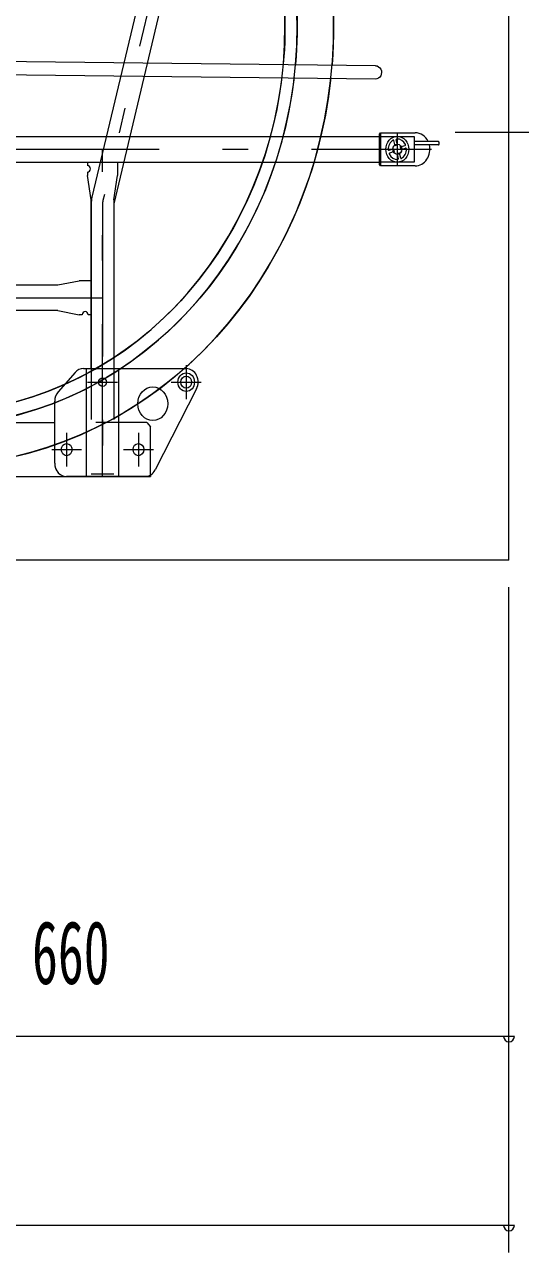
# Model space of a CAD drawing. Units: millimetres, scale not verified. Extents: x -5740 to 5740, y -4020 to 4020.
# Drawn here: x 4849 to 5217, y -896 to 14 of the extents above; entities that cross this region are included whole.
import ezdxf
from ezdxf.enums import TextEntityAlignment as Align

# ---------------------------------------------------------------- set-up
doc = ezdxf.new("R2010")
doc.units = ezdxf.units.MM
doc.header["$LTSCALE"] = 10
doc.linetypes.add('USER2', pattern=[10, 4, -6])
doc.linetypes.add('USER4', pattern=[24, 12, -5, 2, -5])
for name, color, linetype, lineweight in [('0-0_0', 7, 'Continuous', 18), ('0-3_2-03BODL', 2, 'Continuous', 18), ('0-E_2ラック-03BODL', 7, 'Continuous', 18), ('1-0_2ラック-F寸法', 3, 'Continuous', 18), ('1-1_3-F', 3, 'Continuous', 18)]:
    doc.layers.add(name, color=color, linetype=linetype, lineweight=lineweight)
doc.styles.add('ＭＳ ゴシック', font='')
doc.styles.get('ＭＳ ゴシック').set_extended_font_data('MS Gothic')

# ---------------------------------------------------------------- blocks, each defined once
blk = doc.blocks.new('jf')
at = {"layer": '0-3_2-03BODL'}
for major_axis, start_param, end_param in [((330.2, 0), 3.518612, 7.824581), ((300.2, 0), 3.266958, 7.871433), ((290.2, 0), 3.267249, 7.871144)]:
    blk.add_ellipse((10383.56, 5745.33), major_axis=major_axis, ratio=0.984808, start_param=start_param, end_param=end_param, dxfattribs=at)
blk = doc.blocks.new('jr')
at = {"layer": '0-3_2-03BODL', "color": 6}
for p, q in [((16160.13, 6060.31), (15823.42, 6056.78)), ((15823.54, 6046.78), (16160.25, 6050.31))]:
    blk.add_line(p, q, dxfattribs=at)
for centre, major_axis, start_param, end_param in [((16188.21, 6085.51), (300.2, 0), 2.636917, 3.234955), ((16188.21, 6085.51), (290.2, 0), 2.637148, 3.237823), ((16188.21, 6085.51), (330.2, 0), 2.866326, 3.227393), ((15823.48, 6051.78), (5, 0), 1.582909, 4.724502), ((16188.21, 6085.51), (330.2, 0), 3.257803, 5.930396), ((16188.21, 6085.51), (300.2, 0), 3.268434, 5.913492), ((16188.21, 6085.51), (290.2, 0), 3.272468, 5.907064)]:
    blk.add_ellipse(centre, major_axis=major_axis, ratio=0.984808, start_param=start_param, end_param=end_param, dxfattribs=at)
blk = doc.blocks.new('30ｒ')
at = {"layer": '0-3_2-03BODL', "color": 7}
for p, q in [((-2669.94, -6230.9), (-2640.94, -6230.9)), ((-2982.59, -6233.65), (-2670.94, -6233.65)), ((-2657.65, -6240.62), (-2658.7, -6236.7)), ((-2655.72, -6240.1), (-2656.77, -6236.18)), ((-2621.44, -6237.4), (-2640.94, -6237.4)), ((-2621.44, -6239.9), (-2640.94, -6239.9)), ((-2621.44, -6237.4), (-2621.44, -6237.9)), ((-2620.94, -6239.4), (-2620.94, -6237.9)), ((-2658.98, -6242.93), (-2662.9, -6243.98)), ((-2658.46, -6244.86), (-2662.38, -6245.91)), ((-2656.16, -6246.19), (-2655.11, -6250.11)), ((-2654.23, -6245.67), (-2653.18, -6249.59)), ((-2653.41, -6241.43), (-2649.49, -6240.38)), ((-2652.9, -6243.37), (-2648.98, -6242.32)), ((-2982.59, -6252.65), (-2670.94, -6252.65)), ((-2915.09, -6252.65), (-2915.09, -6255.15)), ((-2889.79, -6252.65), (-2889.79, -6262.65)), ((-2640.94, -6255.4), (-2669.94, -6255.4)), ((-2915.09, -6260.15), (-2915.09, -6262.65)), ((-2911.94, -6280.51), (-2915.09, -6262.65)), ((-2892.94, -6280.51), (-2889.79, -6262.65)), ((-2911.94, -6405.65), (-2911.94, -6280.51)), ((-2892.94, -6280.51), (-2892.94, -6405.65)), ((-2925.37, -6408.57), (-2939.51, -6422.72)), ((-2918.3, -6405.65), (-2832.44, -6405.65)), ((-2915.94, -6485.65), (-2915.94, -6405.65)), ((-2888.94, -6485.65), (-2888.94, -6405.65)), ((-2823.78, -6420.65), (-2858.42, -6480.65)), ((-2942.44, -6475.65), (-2942.44, -6429.79)), ((-3262.44, -6445.65), (-2942.44, -6445.65)), ((-4272.44, -6485.65), (-2862.44, -6485.65)), ((-2862.44, -6485.65), (-2932.44, -6485.65)), ((-2862.44, -6484.5), (-2862.44, -6485.65))]:
    blk.add_line(p, q, dxfattribs=at)
at = {"layer": '0-3_2-03BODL', "color": 3, "linetype": 'USER4'}
for p, q in [((-2655.94, -6230.65), (-2655.94, -6255.65)), ((-2982.59, -6243.15), (-2627.21, -6243.15)), ((-2902.44, -6485.65), (-2902.44, -6243.15)), ((-2832.44, -6403.15), (-2832.44, -6428.15)), ((-2914.94, -6415.65), (-2889.94, -6415.65)), ((-2844.94, -6415.65), (-2819.94, -6415.65)), ((-2932.44, -6453.15), (-2932.44, -6478.15)), ((-2872.44, -6453.15), (-2872.44, -6478.15)), ((-2944.94, -6465.65), (-2919.94, -6465.65)), ((-2884.94, -6465.65), (-2859.94, -6465.65))]:
    blk.add_line(p, q, dxfattribs=at)
at = {"layer": '0-3_2-03BODL', "color": 3, "linetype": 'USER2'}
for p, q in [((-2892.94, -6405.65), (-2892.94, -6483.65)), ((-2865.44, -6445.65), (-2942.44, -6445.65)), ((-2865.44, -6445.65), (-2862.44, -6448.65)), ((-2862.44, -6484.5), (-2862.44, -6448.65))]:
    blk.add_line(p, q, dxfattribs=at)
at = {"layer": '0-3_2-03BODL', "color": 7}
blk.add_lwpolyline([(-2670.94, -6231.9), (-2669.94, -6230.9), (-2669.94, -6255.4), (-2670.94, -6254.4)], close=True, dxfattribs=at)
at = {"layer": '0-3_2-03BODL', "color": 3, "linetype": 'USER2'}
for points in [[(-2670.94, -6233.65), (-2641.94, -6233.65), (-2641.94, -6252.65), (-2670.94, -6252.65)], [(-2911.94, -6405.65), (-2911.94, -6483.65), (-2892.94, -6483.65)]]:
    blk.add_lwpolyline(points, dxfattribs=at)
at = {"layer": '0-3_2-03BODL', "color": 7}
for centre, radius in [((-2655.94, -6243.15), 9.6), ((-2655.94, -6243.15), 3.75), ((-2902.44, -6415.65), 3.25), ((-2832.44, -6415.65), 6.9), ((-2832.44, -6415.65), 4.5), ((-2860.44, -6431.65), 12.5), ((-2932.44, -6465.65), 4.5), ((-2872.44, -6465.65), 4.5)]:
    blk.add_circle(centre, radius, dxfattribs=at)
for centre, radius, start, end in [((-2640.94, -6243.15), 12.25, 27.99456, 90), ((-2655.94, -6243.15), 7.6, 117.197, 182.803), ((-2659.18, -6236.83), 0.5, 15, 117.197), ((-2655.94, -6243.15), 3.05, 85.861, 124.139), ((-2656.29, -6236.05), 0.5, 92.803, 195), ((-2655.94, -6243.15), 7.6, 27.197, 92.803), ((-2649.62, -6239.9), 0.5, 285, 27.197), ((-2640.94, -6243.15), 12.25, 270, 15.38514), ((-2621.44, -6237.9), 0.5, 360, 90), ((-2621.44, -6239.4), 0.5, 270, 360), ((-2663.03, -6243.49), 0.5, 182.803, 285), ((-2662.25, -6246.39), 0.5, 105, 207.197), ((-2655.94, -6243.15), 7.6, 207.197, 272.803), ((-2655.94, -6243.15), 3.05, 175.861, 214.139), ((-2655.94, -6243.15), 3.05, 265.861, 304.139), ((-2655.94, -6243.15), 3.05, 355.861, 34.139), ((-2655.94, -6243.15), 7.6, 297.197, 2.803), ((-2648.85, -6242.8), 0.5, 2.803, 105), ((-2915.09, -6257.65), 2.5, 270, 90), ((-2655.59, -6250.24), 0.5, 272.803, 15), ((-2652.69, -6249.46), 0.5, 195, 297.197), ((-2918.3, -6415.65), 10, 90, 135), ((-2832.44, -6415.65), 10, 330, 90), ((-2932.44, -6429.79), 10, 135, 180), ((-2932.44, -6475.65), 10, 180, 270.00039), ((-2867.08, -6475.65), 10, 270, 330)]:
    blk.add_arc(centre, radius, start, end, dxfattribs=at)
blk = doc.blocks.new('ｃｃｒ30ｒｒ1')
at = {"layer": '0-0_0', "xscale": 0.886}
blk.add_blockref('30ｒ', (13427.41, 3007.3), dxfattribs=at)
blk = doc.blocks.new('30ｆ')
at = {"layer": '0-3_2-03BODL', "color": 3, "linetype": 'USER4'}
for p, q in [((-2783.13, -2505.9), (-2902.11, -2949.97)), ((-2902.44, -2952.43), (-2902.44, -3154.43)), ((-3262.44, -3021.93), (-2902.44, -3021.93)), ((-2832.44, -3071.93), (-2832.44, -3096.93)), ((-2914.94, -3084.43), (-2889.94, -3084.43)), ((-2844.94, -3084.43), (-2819.94, -3084.43)), ((-2932.44, -3121.93), (-2932.44, -3146.93)), ((-2872.44, -3121.93), (-2872.44, -3146.93)), ((-2944.94, -3134.43), (-2919.94, -3134.43)), ((-2884.94, -3134.43), (-2859.94, -3134.43))]:
    blk.add_line(p, q, dxfattribs=at)
at = {"layer": '0-3_2-03BODL', "color": 7}
for p, q in [((-2803.62, -2545.68), (-2911.29, -2947.51)), ((-2785.27, -2550.6), (-2892.94, -2952.43)), ((-2911.94, -2952.43), (-2911.94, -3074.43)), ((-2892.94, -2952.43), (-2892.94, -3074.43)), ((-2939.8, -3012.43), (-2921.94, -3009.28)), ((-2911.94, -3009.28), (-2921.94, -3009.28)), ((-3262.44, -3012.43), (-2939.8, -3012.43)), ((-2939.8, -3031.43), (-3262.44, -3031.43)), ((-2939.8, -3031.43), (-2921.94, -3034.58)), ((-2919.44, -3034.58), (-2921.94, -3034.58)), ((-2911.94, -3034.58), (-2914.44, -3034.58)), ((-2918.3, -3074.43), (-2832.44, -3074.43)), ((-2915.94, -3154.43), (-2915.94, -3074.43)), ((-2888.94, -3154.43), (-2888.94, -3074.43)), ((-2925.37, -3077.36), (-2939.51, -3091.5)), ((-2823.78, -3089.43), (-2858.42, -3149.43)), ((-2942.44, -3144.43), (-2942.44, -3098.57)), ((-3262.44, -3114.43), (-2942.44, -3114.43)), ((-4272.44, -3154.43), (-2862.44, -3154.43)), ((-2862.44, -3153.29), (-2862.44, -3154.43))]:
    blk.add_line(p, q, dxfattribs=at)
at = {"layer": '0-3_2-03BODL', "color": 3, "linetype": 'USER2'}
for p, q in [((-2892.94, -3074.43), (-2892.94, -3152.43)), ((-2865.44, -3114.43), (-2942.44, -3114.43)), ((-2865.44, -3114.43), (-2862.44, -3117.43)), ((-2862.44, -3153.29), (-2862.44, -3117.43))]:
    blk.add_line(p, q, dxfattribs=at)
blk.add_lwpolyline([(-2911.94, -3074.43), (-2911.94, -3152.43), (-2892.94, -3152.43)], dxfattribs=at)
at = {"layer": '0-3_2-03BODL', "color": 7}
for centre, radius in [((-2902.44, -3084.43), 3.25), ((-2832.44, -3084.43), 6.9), ((-2832.44, -3084.43), 4.5), ((-2860.44, -3100.43), 12.5), ((-2932.44, -3134.43), 4.5), ((-2872.44, -3134.43), 4.5)]:
    blk.add_circle(centre, radius, dxfattribs=at)
for centre, radius, start, end in [((-2892.94, -2952.43), 19, 165, 180), ((-2916.94, -3034.58), 2.5, 0, 180), ((-2918.3, -3084.43), 10, 90, 135), ((-2832.44, -3084.43), 10, 330, 90), ((-2932.44, -3098.57), 10, 135, 180), ((-2932.44, -3144.43), 10, 180, 224.42701), ((-2867.08, -3144.43), 10, 270, 330)]:
    blk.add_arc(centre, radius, start, end, dxfattribs=at)
at = {"layer": '0-3_2-03BODL', "color": 3, "linetype": 'USER4'}
blk.add_arc((-2892.94, -2952.43), 9.5, 165, 180, dxfattribs=at)
at = {"layer": '0-3_2-03BODL', "color": 3, "linetype": 'USER2'}
blk.add_arc((-2932.44, -3144.43), 10, 224.42701, 270, dxfattribs=at)
blk = doc.blocks.new('ｃｃｒ30ｆｆ')
at = {"layer": '0-0_0', "xscale": 0.886}
blk.add_blockref('30ｆ', (13427.41, -1722.43), dxfattribs=at)

msp = doc.modelspace()

# ---------------------------------------------------------------- linework, layer by layer
at = {"layer": '0-E_2ラック-03BODL'}
msp.add_line((5208.4, -383.02), (5208.4, 1016.98), dxfattribs=at)
msp.add_lwpolyline([(5208.4, -383.02), (1963.4, -383.02), (1963.4, 1016.98)], dxfattribs=at)
at = {"layer": '1-0_2ラック-F寸法'}
for p, q in [((5208.4, -895.78), (5208.4, -403.02)), ((5208.4, -735.78), (4608.4, -735.78)), ((5212.4, -735.78), (5204.4, -735.78)), ((5208.4, -875.78), (3463.4, -875.78)), ((5212.4, -875.78), (5204.4, -875.78))]:
    msp.add_line(p, q, dxfattribs=at)
for centre in [(5208.4, -735.78), (5208.4, -875.78)]:
    msp.add_arc(centre, 4, 180, 0, dxfattribs=at)
at = {"layer": '1-1_3-F'}
msp.add_line((5452.41, -66.07), (5168.4, -66.07), dxfattribs=at)

# ---------------------------------------------------------------- block references
at = {"layer": '0-0_0'}
for name, p, xscale in [('jf', (-4563.98, -5733.15), 0.9), ('jr', (19350.61, -6073.33), -0.9)]:
    msp.add_blockref(name, p, dxfattribs=dict(at, xscale=xscale))
for name, p in [('ｃｃｒ30ｆｆ', (-5948.61, 4555.84)), ('ｃｃｒ30ｒｒ1', (-5948.61, 3157.33))]:
    msp.add_blockref(name, p, dxfattribs=at)

# ---------------------------------------------------------------- texts
at = {"layer": '1-0_2ラック-F寸法', "color": 7, "style": 'ＭＳ ゴシック', "width": 0.6}
msp.add_text('660', height=46.89, dxfattribs=at).set_placement((4855.03, -710.98), align=Align.BOTTOM_LEFT)

doc.saveas('drawing.dxf')
